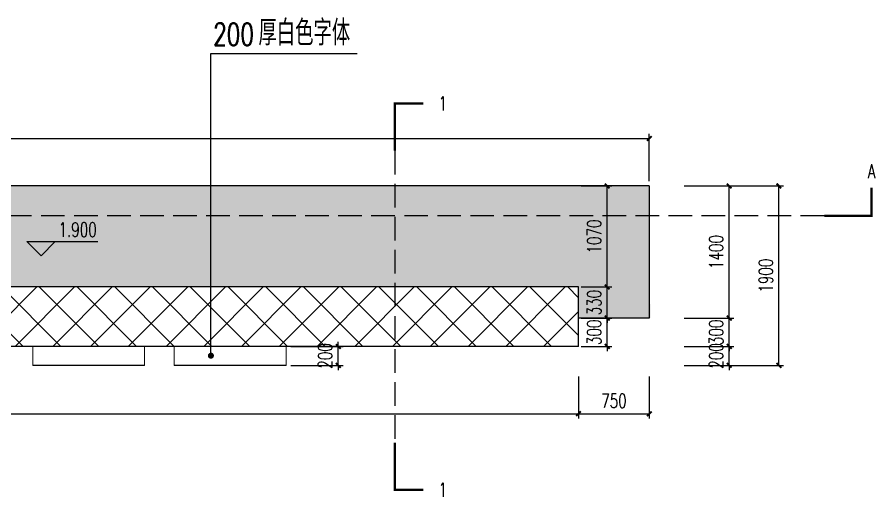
# Model space of a CAD drawing. Extents: x -4210259 to 293730, y -7499 to 868879.
# Drawn here: x -2185623 to -2176534, y 522166 to 527244 of the extents above; entities that cross this region are included whole.
import ezdxf

# ---------------------------------------------------------------- set-up
doc = ezdxf.new("R2010")
doc.units = 0
doc.header["$LTSCALE"] = 1000
doc.header["$MEASUREMENT"] = 0
doc.linetypes.add('DASH', pattern=[0.35, 0.25, -0.1])
doc.layers.get('Defpoints').update_dxf_attribs({"color": 210})
doc.layers.add('99立面图例外参$0$99立面图例外参$0$A-WALL-HATCH', color=8, linetype='Continuous', lineweight=13)
doc.layers.add('A-WALL-HATCH', color=8, linetype='Continuous', lineweight=13)
for name, color, linetype in [('A-AXIS-DP', 126, 'Continuous'), ('A-AXIS-ELEV', 4, 'Continuous'), ('A-HATCH-2', 251, 'Continuous'), ('A-LIN-V', 9, 'Continuous'), ('DIM_SYMB', 3, 'Continuous'), ('PUB_TEXT', 7, 'Continuous')]:
    doc.layers.add(name, color=color, linetype=linetype)
doc.styles.add('_TCH_DIM', font='SIMPLEX', dxfattribs={"bigfont": 'GBCBIG'})
doc.styles.add('_TCH_DIM_T3', font='SIMPLEX', dxfattribs={"width": 0.705882, "bigfont": 'GBCBIG'})
doc.dimstyles.new('_TCH_ARCH&&50', dxfattribs={"dimtxt": 148.75, "dimasz": 50, "dimexe": 50, "dimexo": 50, "dimgap": 63.125, "dimtad": 1, "dimdec": 0, "dimzin": 0, "dimdsep": 46, "dimtxsty": '_TCH_DIM_T3', "dimblk": 'ARCHTICK', "dimcen": 0.09, "dimclrt": 7, "dimazin": 2, "dimtfac": 1, "dimtdec": 0, "dimtix": 1, "dimtmove": 2, "dimatfit": 3, "dimfxl": 0, "dimtolj": 1, "dimtzin": 0, "dimarcsym": 0})

# ---------------------------------------------------------------- blocks, each defined once
blk = doc.blocks.new('_ArchTick')
at = {"color": 0, "linetype": 'ByBlock', "const_width": 0.4}
blk.add_lwpolyline([(-0.5, -0.5), (0.5, 0.5)], dxfattribs=at)
blk = doc.blocks.new('*D506')
at = {"layer": 'A-AXIS-DP', "color": 0, "lineweight": -2}
for p, q in [((-2178027.3, 525457.5), (-2177500, 525457.5)), ((-2177550, 523557.5), (-2177550, 525457.5)), ((-2178027.3, 523557.5), (-2177500, 523557.5))]:
    blk.add_line(p, q, dxfattribs=at)
at = {"layer": 'Defpoints', "color": 0}
for p in [(-2178077.3, 525457.5), (-2177550, 525457.5), (-2178077.3, 523557.5)]:
    blk.add_point(p, dxfattribs=at)
at = {"layer": 'A-AXIS-DP', "color": 0, "lineweight": -2, "xscale": 50, "yscale": 50, "zscale": 50}
for p, rotation in [((-2177550, 525457.5), 90), ((-2177550, 523557.5), 270)]:
    blk.add_blockref('_ArchTick', p, dxfattribs=dict(at, rotation=rotation))
at = {"layer": 'A-AXIS-DP', "color": 7, "insert": (-2177687.5, 524507.5), "char_height": 148.75, "attachment_point": 5, "rotation": 90, "style": '_TCH_DIM_T3'}
blk.add_mtext('\\A1;1900', dxfattribs=at)
blk = doc.blocks.new('*D538')
at = {"layer": 'A-AXIS-DP', "color": 0, "lineweight": -2}
for p, q in [((-2182220, 523757.5), (-2182220, 523807.5)), ((-2182723.1, 523757.5), (-2182170, 523757.5)), ((-2182220, 523557.5), (-2182220, 523757.5)), ((-2182723.1, 523557.5), (-2182170, 523557.5)), ((-2182220, 523557.5), (-2182220, 523507.5))]:
    blk.add_line(p, q, dxfattribs=at)
at = {"layer": 'Defpoints', "color": 0}
for p in [(-2182773.1, 523757.5), (-2182220, 523757.5), (-2182773.1, 523557.5)]:
    blk.add_point(p, dxfattribs=at)
at = {"layer": 'A-AXIS-DP', "color": 0, "lineweight": -2, "xscale": 50, "yscale": 50, "zscale": 50}
for p, rotation in [((-2182220, 523757.5), 270), ((-2182220, 523557.5), 90)]:
    blk.add_blockref('_ArchTick', p, dxfattribs=dict(at, rotation=rotation))
at = {"layer": 'A-AXIS-DP', "color": 7, "insert": (-2182357.5, 523657.5), "char_height": 148.75, "attachment_point": 5, "rotation": 90, "style": '_TCH_DIM_T3'}
blk.add_mtext('\\A1;200', dxfattribs=at)
blk = doc.blocks.new('*D545')
at = {"layer": 'A-AXIS-DP', "color": 0, "lineweight": -2}
for p, q in [((-2196123.6, 525507.5), (-2196123.6, 526010)), ((-2196123.6, 525960), (-2178923.7, 525960)), ((-2178923.7, 525507.5), (-2178923.7, 526010))]:
    blk.add_line(p, q, dxfattribs=at)
at = {"layer": 'Defpoints', "color": 0}
for p in [(-2178923.7, 525960), (-2196123.6, 525457.5), (-2178923.7, 525457.5)]:
    blk.add_point(p, dxfattribs=at)
at = {"layer": 'A-AXIS-DP', "color": 0, "lineweight": -2, "xscale": 50, "yscale": 50, "zscale": 50, "rotation": 180}
blk.add_blockref('_ArchTick', (-2196123.6, 525960), dxfattribs=at)
at = {"layer": 'A-AXIS-DP', "color": 0, "lineweight": -2, "xscale": 50, "yscale": 50, "zscale": 50}
blk.add_blockref('_ArchTick', (-2178923.7, 525960), dxfattribs=at)
at = {"layer": 'A-AXIS-DP', "color": 7, "insert": (-2187523.6, 526097.5), "char_height": 148.75, "attachment_point": 5, "style": '_TCH_DIM_T3'}
blk.add_mtext('\\A1;17200', dxfattribs=at)
blk = doc.blocks.new('*D592')
at = {"layer": 'A-AXIS-DP', "color": 0, "lineweight": -2}
for p, q in [((-2179644.5, 525457.5), (-2179320, 525457.5)), ((-2179370, 524387.5), (-2179370, 525457.5)), ((-2179644.5, 524387.5), (-2179320, 524387.5))]:
    blk.add_line(p, q, dxfattribs=at)
at = {"layer": 'Defpoints', "color": 0}
for p in [(-2179694.5, 525457.5), (-2179370, 525457.5), (-2179694.5, 524387.5)]:
    blk.add_point(p, dxfattribs=at)
at = {"layer": 'A-AXIS-DP', "color": 0, "lineweight": -2, "xscale": 50, "yscale": 50, "zscale": 50}
for p, rotation in [((-2179370, 525457.5), 90), ((-2179370, 524387.5), 270)]:
    blk.add_blockref('_ArchTick', p, dxfattribs=dict(at, rotation=rotation))
at = {"layer": 'A-AXIS-DP', "color": 7, "insert": (-2179507.5, 524922.5), "char_height": 148.75, "attachment_point": 5, "rotation": 90, "style": '_TCH_DIM_T3'}
blk.add_mtext('\\A1;1070', dxfattribs=at)
blk = doc.blocks.new('*D593')
at = {"layer": 'A-AXIS-DP', "color": 0, "lineweight": -2}
for p, q in [((-2179370, 524387.5), (-2179370, 524437.5)), ((-2179644.5, 524387.5), (-2179320, 524387.5)), ((-2179370, 524057.5), (-2179370, 524387.5)), ((-2179644.5, 524057.5), (-2179320, 524057.5)), ((-2179370, 524057.5), (-2179370, 524007.5))]:
    blk.add_line(p, q, dxfattribs=at)
at = {"layer": 'Defpoints', "color": 0}
for p in [(-2179694.5, 524387.5), (-2179370, 524387.5), (-2179694.5, 524057.5)]:
    blk.add_point(p, dxfattribs=at)
at = {"layer": 'A-AXIS-DP', "color": 0, "lineweight": -2, "xscale": 50, "yscale": 50, "zscale": 50}
for p, rotation in [((-2179370, 524387.5), 270), ((-2179370, 524057.5), 90)]:
    blk.add_blockref('_ArchTick', p, dxfattribs=dict(at, rotation=rotation))
at = {"layer": 'A-AXIS-DP', "color": 7, "insert": (-2179507.5, 524222.5), "char_height": 148.75, "attachment_point": 5, "rotation": 90, "style": '_TCH_DIM_T3'}
blk.add_mtext('\\A1;330', dxfattribs=at)
blk = doc.blocks.new('*D594')
at = {"layer": 'A-AXIS-DP', "color": 0, "lineweight": -2}
for p, q in [((-2179644.5, 524057.5), (-2179320, 524057.5)), ((-2179370, 524057.5), (-2179370, 524107.5)), ((-2179370, 523757.5), (-2179370, 524057.5)), ((-2179644.5, 523757.5), (-2179320, 523757.5)), ((-2179370, 523757.5), (-2179370, 523707.5))]:
    blk.add_line(p, q, dxfattribs=at)
at = {"layer": 'Defpoints', "color": 0}
for p in [(-2179694.5, 524057.5), (-2179370, 524057.5), (-2179694.5, 523757.5)]:
    blk.add_point(p, dxfattribs=at)
at = {"layer": 'A-AXIS-DP', "color": 0, "lineweight": -2, "xscale": 50, "yscale": 50, "zscale": 50}
for p, rotation in [((-2179370, 524057.5), 270), ((-2179370, 523757.5), 90)]:
    blk.add_blockref('_ArchTick', p, dxfattribs=dict(at, rotation=rotation))
at = {"layer": 'A-AXIS-DP', "color": 7, "insert": (-2179507.5, 523907.5), "char_height": 148.75, "attachment_point": 5, "rotation": 90, "style": '_TCH_DIM_T3'}
blk.add_mtext('\\A1;300', dxfattribs=at)
blk = doc.blocks.new('*D599')
at = {"layer": 'A-AXIS-DP', "color": 0, "lineweight": -2}
for p, q in [((-2193573.8, 523440), (-2193573.8, 522995)), ((-2179673.7, 523440), (-2179673.7, 522995)), ((-2193573.8, 523045), (-2179673.7, 523045))]:
    blk.add_line(p, q, dxfattribs=at)
at = {"layer": 'Defpoints', "color": 0}
for p in [(-2193573.8, 523490), (-2179673.7, 523490), (-2179673.7, 523045)]:
    blk.add_point(p, dxfattribs=at)
at = {"layer": 'A-AXIS-DP', "color": 0, "lineweight": -2, "xscale": 50, "yscale": 50, "zscale": 50, "rotation": 180}
blk.add_blockref('_ArchTick', (-2193573.8, 523045), dxfattribs=at)
at = {"layer": 'A-AXIS-DP', "color": 0, "lineweight": -2, "xscale": 50, "yscale": 50, "zscale": 50}
blk.add_blockref('_ArchTick', (-2179673.7, 523045), dxfattribs=at)
at = {"layer": 'A-AXIS-DP', "color": 7, "insert": (-2186623.7, 523182.5), "char_height": 148.75, "attachment_point": 5, "style": '_TCH_DIM_T3'}
blk.add_mtext('\\A1;13900', dxfattribs=at)
blk = doc.blocks.new('*D600')
at = {"layer": 'A-AXIS-DP', "color": 0, "lineweight": -2}
for p, q in [((-2179673.7, 523440), (-2179673.7, 522995)), ((-2178923.7, 523440), (-2178923.7, 522995)), ((-2179673.7, 523045), (-2178923.7, 523045))]:
    blk.add_line(p, q, dxfattribs=at)
at = {"layer": 'Defpoints', "color": 0}
for p in [(-2179673.7, 523490), (-2178923.7, 523490), (-2178923.7, 523045)]:
    blk.add_point(p, dxfattribs=at)
at = {"layer": 'A-AXIS-DP', "color": 0, "lineweight": -2, "xscale": 50, "yscale": 50, "zscale": 50, "rotation": 180}
blk.add_blockref('_ArchTick', (-2179673.7, 523045), dxfattribs=at)
at = {"layer": 'A-AXIS-DP', "color": 0, "lineweight": -2, "xscale": 50, "yscale": 50, "zscale": 50}
blk.add_blockref('_ArchTick', (-2178923.7, 523045), dxfattribs=at)
at = {"layer": 'A-AXIS-DP', "color": 7, "insert": (-2179298.7, 523182.5), "char_height": 148.75, "attachment_point": 5, "style": '_TCH_DIM_T3'}
blk.add_mtext('\\A1;750', dxfattribs=at)
blk = doc.blocks.new('*D601')
at = {"layer": 'A-AXIS-DP', "color": 0, "lineweight": -2}
for p, q in [((-2178554.5, 525457.5), (-2178027.3, 525457.5)), ((-2178077.3, 524057.5), (-2178077.3, 525457.5)), ((-2178554.5, 524057.5), (-2178027.3, 524057.5))]:
    blk.add_line(p, q, dxfattribs=at)
at = {"layer": 'Defpoints', "color": 0}
for p in [(-2178604.5, 525457.5), (-2178077.3, 525457.5), (-2178604.5, 524057.5)]:
    blk.add_point(p, dxfattribs=at)
at = {"layer": 'A-AXIS-DP', "color": 0, "lineweight": -2, "xscale": 50, "yscale": 50, "zscale": 50}
for p, rotation in [((-2178077.3, 525457.5), 90), ((-2178077.3, 524057.5), 270)]:
    blk.add_blockref('_ArchTick', p, dxfattribs=dict(at, rotation=rotation))
at = {"layer": 'A-AXIS-DP', "color": 7, "insert": (-2178214.8, 524757.5), "char_height": 148.75, "attachment_point": 5, "rotation": 90, "style": '_TCH_DIM_T3'}
blk.add_mtext('\\A1;1400', dxfattribs=at)
blk = doc.blocks.new('*D602')
at = {"layer": 'A-AXIS-DP', "color": 0, "lineweight": -2}
for p, q in [((-2178554.5, 524057.5), (-2178027.3, 524057.5)), ((-2178077.3, 524057.5), (-2178077.3, 524107.5)), ((-2178077.3, 523757.5), (-2178077.3, 524057.5)), ((-2178554.5, 523757.5), (-2178027.3, 523757.5)), ((-2178077.3, 523757.5), (-2178077.3, 523707.5))]:
    blk.add_line(p, q, dxfattribs=at)
at = {"layer": 'Defpoints', "color": 0}
for p in [(-2178604.5, 524057.5), (-2178077.3, 524057.5), (-2178604.5, 523757.5)]:
    blk.add_point(p, dxfattribs=at)
at = {"layer": 'A-AXIS-DP', "color": 0, "lineweight": -2, "xscale": 50, "yscale": 50, "zscale": 50}
for p, rotation in [((-2178077.3, 524057.5), 270), ((-2178077.3, 523757.5), 90)]:
    blk.add_blockref('_ArchTick', p, dxfattribs=dict(at, rotation=rotation))
at = {"layer": 'A-AXIS-DP', "color": 7, "insert": (-2178214.8, 523907.5), "char_height": 148.75, "attachment_point": 5, "rotation": 90, "style": '_TCH_DIM_T3'}
blk.add_mtext('\\A1;300', dxfattribs=at)
blk = doc.blocks.new('*D603')
at = {"layer": 'A-AXIS-DP', "color": 0, "lineweight": -2}
for p, q in [((-2178077.3, 523757.5), (-2178077.3, 523807.5)), ((-2178554.5, 523757.5), (-2178027.3, 523757.5)), ((-2178077.3, 523557.5), (-2178077.3, 523757.5)), ((-2178554.5, 523557.5), (-2178027.3, 523557.5)), ((-2178077.3, 523557.5), (-2178077.3, 523507.5))]:
    blk.add_line(p, q, dxfattribs=at)
at = {"layer": 'Defpoints', "color": 0}
for p in [(-2178604.5, 523757.5), (-2178077.3, 523757.5), (-2178604.5, 523557.5)]:
    blk.add_point(p, dxfattribs=at)
at = {"layer": 'A-AXIS-DP', "color": 0, "lineweight": -2, "xscale": 50, "yscale": 50, "zscale": 50}
for p, rotation in [((-2178077.3, 523757.5), 270), ((-2178077.3, 523557.5), 90)]:
    blk.add_blockref('_ArchTick', p, dxfattribs=dict(at, rotation=rotation))
at = {"layer": 'A-AXIS-DP', "color": 7, "insert": (-2178214.8, 523657.5), "char_height": 148.75, "attachment_point": 5, "rotation": 90, "style": '_TCH_DIM_T3'}
blk.add_mtext('\\A1;200', dxfattribs=at)

msp = doc.modelspace()

# ---------------------------------------------------------------- hatches: boundary and pattern name
at = {"layer": '99立面图例外参$0$99立面图例外参$0$A-WALL-HATCH'}
h = msp.add_hatch(dxfattribs=at)
h.set_pattern_fill('大理石', color=256, scale=200)
h.set_pattern_definition([(41.9872125, (-166710, 30716.02), (1199.999982, 900.00002), [19.21946, -4016.8677]), (68.1985905, (-166995.71, 30686.02), (599.9999996, 1800.000001), [69.23783, -4777.41048]), (60.945396, (-167010, 30651.74), (599.9999597, 900.0000255), [29.41609, -6147.9618]), (90, (-166995.7, 30677.45), (600, -4e-14), [8.57143, -891.42852]), (71.565051, (-166715.71, 30698.88), (1e-06, 900), [18.07016, -1879.29642]), (171.469234, (-166715.71, 30698.88), (-599.999998, 5.6e-06), [28.89107, -6038.2332]), (79.215702, (-166755.714, 30643.17), (600.000003, 3600.0000017), [61.07874, -6352.1886]), (62.1329961, (-167207.143, 30917.452), (2399.99997084, 4500.0000176), [140.58914, -29383.1298]), (0, (-167198.5, 31049.4), (0, 900), [0, -600]), (64.9831065, (-166810, 31213.166), (1200.000003, 2699.9999982), [94.58826, -9837.1788]), (81.4391104, (-166578.571, 30857.452), (1199.99999793, 8099.99994892), [134.3541, -28080.0036]), (82.8749836, (-166910, 30938.88), (599.99996395, 4500.0000045), [69.10507, -14442.9588]), (76.75948, (-166970, 30750.31), (600.00000583, 2699.9999979), [149.69356, -15568.1304]), (0, (-167063.5, 30750.75), (0, 900), [0, -600]), (0, (-167053.9, 30741.1), (0, 900), [0, -600]), (0, (-166986.4, 30789.3), (0, 900), [0, -600]), (0, (-167005.7, 30895.3), (0, 900), [0, -600]), (59.0362434, (-166935.714, 30896.023), (599.9999522, 900.0000258), [49.97959, -10445.7336]), (0, (-166910.1, 30937.2), (0, 900), [0, -600]), (0, (-166986.4, 30904.9), (0, 900), [0, -600]), (0, (-166957.5, 30962.7), (0, 900), [0, -600]), (0, (-166986.4, 30876), (0, 900), [0, -600]), (50.194429, (-166638.57, 30814.6), (600.0000004, 900.0000004), [22.315, -4663.8348]), (90, (-166638.6, 30788.9), (600, -4e-14), [25.71428, -874.28568]), (43.66778, (-166670, 30758.88), (1800.0000014, 1799.9999965), [43.4483, -9080.6952]), (90, (-166670, 30750.3), (600, -4e-14), [8.57143, -891.42852]), (39.805571, (-166695.714, 30728.88), (1199.9999713, 900.0000354), [33.4725, -6995.7522]), (0, (-166784, 30789.3), (0, 900), [0, -600]), (0, (-166637.3, 30816.5), (0, 900), [0, -600]), (0, (-166637.3, 30816.5), (0, 900), [0, -600]), (29.3577535, (-166624.29, 30831.74), (1799.9999964, 900.0000053), [52.45017, -5454.81774]), (0, (-166639.35, 30876), (0, 900), [0, -600]), (146.309932, (-166810, 31213.17), (-1200.0000074, 899.9999844), [61.80945, -6428.1828]), (8.1301023, (-166875.714, 31093.166), (5999.99995775, 899.9999947), [60.60915, -12667.3128]), (47.8624052, (-167010, 31076.023), (2400.00000106, 2699.9999975), [80.91316, -16910.8494]), (14.620874, (-167141.43, 31041.738), (3599.9999901, 900.00003754), [135.82702, -14126.01]), (0, (-167092.5, 31097.6), (0, 900), [0, -600]), (18.434949, (-166901.43, 31007.45), (2400.0000002, 899.999997), [27.10524, -5664.9945]), (16.699244, (-166875.71, 31016.02), (599.999988, 5e-05), [14.91472, -3117.17718]), (101.093723, (-166861.43, 31020.31), (-1200.0000105, 6299.99994104), [74.2445, -15517.0992]), (0, (-166938.2, 31059), (0, 900), [0, -600]), (0, (-166876, 31094.85), (0, 900), [0, -600]), (0, (-166957.5, 30991.6), (0, 900), [0, -600]), (0, (-167034.6, 31184.3), (0, 900), [0, -600]), (0, (-167063.5, 31145.75), (0, 900), [0, -600]), (44.1449026, (-166910, 31200.31), (1800.0000031, 1799.99999994), [67.68776, -14146.7412]), (54.5829447, (-166955.714, 31136.023), (600.0000017, 899.99999645), [78.8825, -16486.4424]), (0, (-166909.2, 31200.9), (0, 900), [0, -600]), (0, (-166996.05, 31155.4), (0, 900), [0, -600]), (0, (-166909.2, 31200.9), (0, 900), [0, -600]), (0, (-166955.6, 31134.6), (0, 900), [0, -600]), (75.068583, (-166815.71, 31101.74), (600, 2700.000001), [22.1774, -4635.075]), (90, (-166810, 31123.17), (600, -4e-14), [90, -810]), (50.194429, (-166704.29, 31500.31), (600.0000004, 900.0000004), [22.315, -4663.8348]), (0, (-166870.7, 31309.5), (0, 900), [0, -600]), (0, (-166851.4, 31299.9), (0, 900), [0, -600]), (0, (-166928.6, 31319.2), (0, 900), [0, -600]), (0, (-166832.2, 31425.1), (0, 900), [0, -600]), (53.1301023, (-166770, 31371.74), (600.0000009, 899.9999994), [42.85714, -8957.1426]), (90, (-166770, 31298.9), (600, -4e-14), [72.85714, -827.14284]), (0, (-166769.9, 31300.3), (0, 900), [0, -600]), (23.1985905, (-166724.29, 31491.74), (1800.000001, 900.0000005), [21.75935, -4547.7045]), (66.037511, (-166730, 31478.88), (600, 1799.999999), [14.0698, -2940.58752]), (66.037511, (-166735.71, 31466.02), (600, 1799.999999), [14.0698, -2940.58752]), (81.8698976, (-166744.286, 31406.023), (600.0000026, 4500.00000045), [60.60915, -12667.3128]), (90, (-166690, 31517.45), (600, -4e-14), [21.42857, -878.57142]), (0, (-166755.9, 31547.45), (0, 900), [0, -600])])
h.paths.add_polyline_path([(-2195070, 525457.5), (-2196123.6, 525457.5), (-2196123.6, 524057.5), (-2194118.1, 524057.5), (-2194118.1, 524387.5), (-2179674.5, 524387.5), (-2179674.5, 524057.5), (-2178913.6, 524057.5), (-2178923.7, 525457.5), (-2179674.5, 525457.5), (-2194383.7, 525457.5), (-2194580, 525457.4)])
at = {"layer": 'A-HATCH-2'}
h = msp.add_hatch(dxfattribs=at)
h.set_pattern_fill('多孔材料', color=256, scale=100)
h.set_pattern_definition([(45, (200, 0), (-200.000203, 200.000203), []), (135, (200, 0), (-200.000203, -200.000203), [])])
h.paths.add_polyline_path([(-2195097.8, 524057.5), (-2194118.1, 524057.5), (-2194118.1, 524387.5), (-2179674.5, 524387.5), (-2179674.5, 523757.5), (-2195097.8, 523757.5)])

# ---------------------------------------------------------------- linework, layer by layer
at = {"layer": 'A-AXIS-ELEV'}
for p, q in [((-2185370, 524717.5), (-2185520, 524867.5)), ((-2185520, 524867.5), (-2184770, 524867.5)), ((-2185370, 524717.5), (-2185220, 524867.5))]:
    msp.add_line(p, q, dxfattribs=at)
at = {"layer": 'A-LIN-V'}
for p, q in [((-2178923.7, 525457.5), (-2196123.7, 525457.5)), ((-2178923.7, 525457.5), (-2178923.7, 524057.5)), ((-2179674.5, 524387.5), (-2194013.8, 524387.5)), ((-2179674.5, 523757.5), (-2179674.5, 524387.5)), ((-2178923.6, 524057.5), (-2179674.5, 524057.5)), ((-2179674.5, 523757.5), (-2195092.8, 523757.5)), ((-2184274.7, 523557.5), (-2185457.9, 523557.5)), ((-2182773.1, 523557.5), (-2183957.9, 523557.5))]:
    msp.add_line(p, q, dxfattribs=at)
at = {"layer": 'A-WALL-HATCH'}
for p, q in [((-2185457.9, 523557.5), (-2185457.9, 523757.5)), ((-2184274.7, 523557.5), (-2184274.7, 523757.5)), ((-2183957.9, 523557.5), (-2183957.9, 523757.5)), ((-2182773.1, 523557.5), (-2182773.1, 523757.5))]:
    msp.add_line(p, q, dxfattribs=at)
at = {"layer": 'DIM_SYMB'}
for p, q in [((-2183570, 523660), (-2183570, 526860)), ((-2183570, 526860), (-2182020, 526860))]:
    msp.add_line(p, q, dxfattribs=at)
at = {"layer": 'DIM_SYMB', "linetype": 'DASH'}
for p, q in [((-2181620, 525830), (-2181620, 522740)), ((-2177070, 525140), (-2197440, 525140))]:
    msp.add_line(p, q, dxfattribs=at)
at = {"layer": 'DIM_SYMB', "const_width": 25}
for points in [[(-2181320, 526330), (-2181620, 526330), (-2181620, 525830)], [(-2177070, 525140), (-2176570, 525140), (-2176570, 525440)], [(-2181620, 522740), (-2181620, 522240), (-2181320, 522240)]]:
    msp.add_lwpolyline(points, dxfattribs=at)
at = {"layer": 'DIM_SYMB', "const_width": 32}
msp.add_lwpolyline([(-2183570, 523644, 1), (-2183570, 523676, 1)], format="xyb", close=True, dxfattribs=at)

# ---------------------------------------------------------------- texts
at = {"layer": 'PUB_TEXT', "style": '_TCH_DIM'}
msp.add_text('厚白色字体', height=270.07, dxfattribs=at).set_placement((-2183066.1, 526944))
at = {"layer": 'PUB_TEXT', "style": '_TCH_DIM', "width": 0.705882}
for s, height, p in [('200', 238, (-2183546.1, 526944)), ('1', 148.8, (-2181157.5, 526255.6)), ('A', 148.8, (-2176610, 525540.6)), ('1.900', 148.75, (-2185185, 524920)), ('1', 148.8, (-2181157.5, 522165.6))]:
    msp.add_text(s, height=height, dxfattribs=at).set_placement(p)

# ---------------------------------------------------------------- dimensions: what is measured, and where the dimension line sits
at = {"layer": 'A-AXIS-DP'}
for p1, p2, distance, picture, middle in [((-2196123.6, 525457.5), (-2178923.7, 525457.5), 502.5, '*D545', (-2187523.6, 526097.5)), ((-2179694.5, 524387.5), (-2179694.5, 525457.5), -324.5, '*D592', (-2179507.5, 524922.5)), ((-2178604.5, 524057.5), (-2178604.5, 525457.5), -527.3, '*D601', (-2178214.8, 524757.5)), ((-2178077.3, 523557.5), (-2178077.3, 525457.5), -527.3, '*D506', (-2177687.5, 524507.5)), ((-2179694.5, 524057.5), (-2179694.5, 524387.5), -324.5, '*D593', (-2179507.5, 524222.5)), ((-2179694.5, 523757.5), (-2179694.5, 524057.5), -324.5, '*D594', (-2179507.5, 523907.5)), ((-2178604.5, 523757.5), (-2178604.5, 524057.5), -527.3, '*D602', (-2178214.8, 523907.5)), ((-2182773.1, 523557.5), (-2182773.1, 523757.5), -553.1, '*D538', (-2182357.5, 523657.5)), ((-2178604.5, 523557.5), (-2178604.5, 523757.5), -527.3, '*D603', (-2178214.8, 523657.5)), ((-2193573.8, 523490), (-2179673.7, 523490), -445, '*D599', (-2186623.7, 523182.5)), ((-2179673.7, 523490), (-2178923.7, 523490), -445, '*D600', (-2179298.7, 523182.5))]:
    dim = msp.add_aligned_dim(p1=p1, p2=p2, distance=distance, dimstyle='_TCH_ARCH&&50', dxfattribs=at)
    dim.commit()
    dim.dimension.update_dxf_attribs({"geometry": picture, "text_midpoint": middle})

doc.saveas('drawing.dxf')
